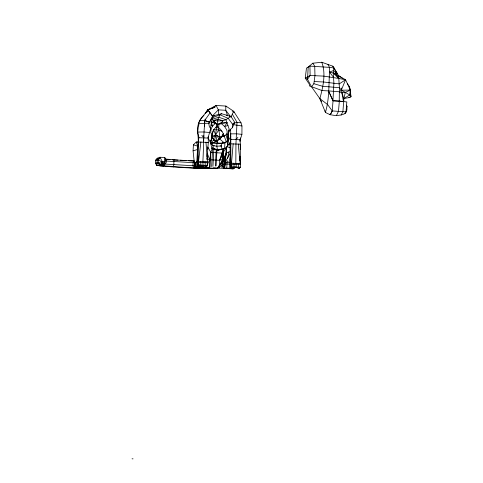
<?xml version="1.0" encoding="UTF-8"?>
<svg xmlns="http://www.w3.org/2000/svg" width="483" height="483" viewBox="0 0 483 483"><rect width="100%" height="100%" fill="white"/><g stroke="black" fill="none" stroke-linecap="round" stroke-linejoin="round"><path stroke-width="0.72" d="M327.975 64.487L329.484 67.366L329.466 72.124L333.222 73.03L338.613 75.789L339.404 87.707L339.235 101.146L346.824 101.943L346.039 111.911L344.983 113.608C338.867 116.421 331.109 116.047 325.433 112.376L319.867 98.647L311.529 86.807L307.538 79.284L308.184 67.113L312.779 63.213L321.799 62.247L332.841 66.207L338.613 75.789L340.286 77.171M235.396 167.245L239.163 168.332L240.456 167.287L240.214 139.865L241.917 134.334L241.959 125.985L241.023 122.857L233.706 111.313L225.899 106.055L216.136 105.493L213.184 107.612M195.023 162.511L194.721 166.659L193.085 150.835L197.529 149.488L198.108 162.469L195.627 162.33L195.102 162.831L194.721 166.659L204.605 167.196L205.341 166.955L205.414 165.597M210.854 131.853L210.884 129.51L212.49 126.16L215.285 123.37L215.973 123.394M332.841 66.207L333.898 67.952L333.222 73.03L337.394 73.706L333.56 70.494L329.466 72.124C328.766 85.557 329.34 99.42 325.433 112.376L325.113 110.969M205.372 113.541L207.793 109.834L214.875 107.256L207.793 109.834L210.087 112.883L204.695 120.515L204.394 126.407M232.317 114.157L237.026 122.35L235.946 143.735L235.831 163.399L236.253 164.389L236.109 167.064L230.536 167.855L229.956 143.819L230.789 139.509L230.367 133.9L236.38 133.803L241.917 134.334M205.13 119.096C203.415 133.109 203.717 147.472 202.866 161.594L203.059 165.258L201.701 165.693L197.74 165.319L197.879 162.674C196.581 152.519 199.702 141.899 197.372 132.046C197.336 125.707 198.767 119.494 203.923 115.328M212.719 133.827L210.727 141.29L211.222 142.364C216.426 142.364 223.738 145.123 227.578 140.402L228.435 131.279L232.444 127.639L232.552 124.24L228.248 118.371L219.898 114.773L212.115 117.9L208.771 123.521L209.429 126.932L210.503 127.898M212.109 135.735L212.206 133.326L213.558 129.716L217.247 126.039L217.972 119.174L219.898 114.773L221.619 113.734L230.971 116.457L234.678 122.296L232.444 127.639M203.597 141.187L203.82 135.548M239.803 160.761L239.997 156.244M240.286 149.47L240.516 144.2L229.956 143.819M193.085 150.835L193.399 144.828L196.261 141.978L198.284 142.087M194.74 163.212L194.395 166.762L195.41 166.43L195.627 162.33M196.261 141.978L197.704 146.15L196.557 166.496M197.74 165.319L198.706 164.999L198.525 161.352L200.904 141.887M199.352 166.617L199.431 165.138M200.451 165.337L200.379 166.701L199.358 166.913M200.886 165.12L200.699 161.473M202.932 165.47L202.86 166.84L201.828 167.046M218.636 114.58L218.316 109.858L216.136 105.493L207.793 109.834L212.417 115.962L212.864 117.284M205.239 165.373L205.04 161.708M205.969 142.171L207.557 162.813L207.418 165.494L201.743 165.784M209.368 167.359L209.767 159.776L210.823 152.447L212.466 147.744M212.345 117.369L212.417 115.962L210.087 112.883M210.069 166.846L210.823 152.447L207.925 147.182M211.681 166.526L212.665 147.804M212.943 166.381L213.86 148.915M215.364 166.092L216.251 149.15M216.112 165.88L216.97 149.488M219.258 167.903L219.656 160.32L223.46 148.384M221.878 167.492L222.633 153.105L223.557 148.359M222.663 167.13L223.647 148.414M222.699 166.913L223.659 148.643M226.605 148.178L226.37 152.676L223.454 168.229L224.281 167.987L224.498 163.918L231.309 164.292M225.211 166.267L226.231 146.868M230.451 168.313L230.802 161.684M231.786 167.052L231.713 168.416L231.158 168.652M233.18 143.686L231.496 163.163L231.906 164.154L231.768 166.828L230.536 167.855L231.768 166.828L240.456 167.287L234.448 167.48M233.941 166.949L234.08 164.274L233.663 163.284M213.444 167.806L232.891 168.869L234.189 168.555L234.261 167.19M238.282 167.166L238.421 164.51L237.992 163.52M224.112 163.912L217.441 168.398C197.221 168.476 176.923 167.71 156.842 165.415L157.216 158.279L159.976 157.247L164.781 157.512L166.212 159.65L166.043 162.825L164.389 164.794L161.551 165.675L156.842 165.415L155.429 163.32L155.598 160.205L157.216 158.279L159.909 158.424M164.781 157.512L163.972 164.154L162.065 164.099L161.527 163.302L161.594 162.113L162.21 161.376L164.009 161.479L164.546 162.276L164.48 163.465L163.864 164.202L164.389 164.794L159.583 164.534L156.842 165.415M162.21 161.376L162.173 164.051L159.583 164.534L158.152 162.397L158.321 159.215L159.976 157.247L162.21 161.376L162.173 162.143L161.594 162.113L158.321 159.215L155.598 160.205L158.46 160.362M343.721 101.557L343.878 98.55L345.357 92.344L350.332 90.086L349.457 86.656L347.368 83.662M345.882 112.297L346.848 109.997L347.035 106.532L346.546 105.161M211.946 137.649L212.109 134.666M206.972 156.54L207.165 153.606M207.461 149.199L207.605 146.995M211.476 139.871L210.322 141.278L211.783 148.269L218.31 150.219L224.559 148.71L224.957 142.823L226.756 141.827L227.928 140.414L228.115 133.682L228.58 132.747M206.984 159.71L208.306 142.407L208.185 136.683M321.799 62.247C326.182 73.959 322.94 86.976 319.867 98.647L327.649 104.6L332.238 110.915L330.257 114.833L329.992 114.405L330.257 114.833L332.238 110.915L333.035 100.736L328.5 90.901L322.07 90.581L309.446 85.914L309.247 84.096M217.676 142.576L216.97 143.433L216.855 146.192L217.519 150.056L221.202 149.386L221.709 143.596L224.957 142.823L222.204 142.733M225.833 106.761L225.899 106.055L225.724 110.281L227.608 115.576M226.352 141.809C224.166 136.834 223.436 131.213 218.708 127.772L218.926 123.763M214.446 142.467L210.413 142.334L212.236 143.276L213.703 149.126C218.274 149.428 224.233 150.521 227.372 146.289L227.928 140.414L227.578 140.402L226.002 134.817L227.227 132.372L226.817 130.005L224.637 126.528L221.365 123.557L220.671 123.533M211.554 139.128L212.037 134.666M311.529 86.807L313.865 83.704L314.97 75.529L314.717 66.153L312.779 63.213M198.978 124.952L198.652 123.533L197.716 131.853L198.911 137.552L198.175 141.839L198.145 161.491L197.897 166.569L196.889 166.774M212.152 137.136L212.315 135.759M335.48 72.106L335.311 73.368L338.806 78.469L345.587 79.755L350.332 90.086L350.936 96.721L348.871 97.638L343.878 98.55L341.855 92.694L341.264 87.942M210.944 129.565L210.401 128.375L212.695 115.932L221.619 113.734M197.945 165.252L198.525 161.352L207.213 161.829L206.809 161.962M238.234 143.97L240.16 163.64L231.496 163.163L230.796 167.794C230.789 154.892 230.934 142.117 230.62 129.281M223.538 133.688C222.917 137.232 219.336 138.814 216.952 141.072L214.633 140.994L216.233 129.794L217.247 126.039L218.708 127.772M216.07 127.687L216.499 125.025L215.871 123.231M194.492 166.732L194.854 164.54M223.454 168.229L233.313 168.766L223.454 168.229L223.871 166.007M224.565 162.3L226.37 152.676L230.717 151.529M227.372 146.289L228.248 141.67L228.115 133.682L224.034 136.121L221.788 136.369M227.191 160.652L226.762 168.144L226.225 168.38M227.608 158.49L228.851 152.018M230.584 154.977L229.075 162.203L229.455 164.19L229.238 168.283L228.694 168.513M197.879 162.674L198.525 161.352M210.715 128.442L207.998 138.06L198.616 137.709M221.957 131.285L218.902 129.885L213.558 129.716L211.753 136.828L214.633 140.994L216.952 141.072L219.868 137.087L222.953 135.524L224.034 136.121L222.796 136.079M230.717 164.48L231.031 163.296L231.496 163.163M207.195 111.971L207.817 109.834L199.763 120.515L198.652 123.533L209.073 123.231M239.894 141.471L240.443 137.957M228.435 131.279L229.141 128.955L225.893 119.706L218.823 117.248L212.134 119.301L217.398 124.554L227.088 122.616L224.637 126.528L227.97 125.514M341.095 115.123L342.912 111.615L343.679 101.466L332.944 100.772L328.5 90.901L339.265 91.782L341.3 90.206L345.587 79.755L338.613 75.789L340.322 76.96M230.765 141.441L222.633 153.105L219.656 160.32L209.767 159.776L206.959 158.774M336.512 115.383L338.486 111.295L339.344 101.104L332.944 100.772L333.904 83.076L333.222 73.03L338.806 78.469L323.888 76.121L310.134 75.487L305.25 78.119L308.842 83.499M232.245 111.235L233.706 111.313L230.928 117.013L225.724 110.281L218.316 109.858L212.417 115.962M214.204 115.932L212.695 115.932L208.771 123.521M221.365 123.557L222.784 120.72L225.893 119.706L230.971 116.457L229.721 116.373M225.996 154.512L222.76 160.875L217.441 168.398L205.553 167.746L209.767 159.776L207.382 153.624M225.76 155.019L222.76 160.875L224.794 160.127M222.337 155.121L219.656 160.32L225.283 158.847M218.407 139.835L219.868 137.087L218.902 129.885L217.247 126.039M228.809 132.276L230.119 129.909M230.596 152.67L223.864 164.407L225.078 164.474M226.859 152.598L217.441 168.398L225.525 158.937M344.983 113.608L346.039 111.911L332.238 110.915M161.594 162.113L162.234 162.862L164.033 162.964L166.212 159.65L165.186 159.595M228.042 140.909L230.814 136.592M205.287 113.698L207.817 109.834M218.902 129.885L215.617 134.648L211.753 136.828L214.633 140.994M211.457 140.354L210.322 141.278L211.282 144.58M215.792 141.036L216.112 140.65L216.155 141.181L217.139 140.782L221.341 137.528M162.36 164.709L161.551 165.675L196.859 168.247M163.864 164.202L166.043 162.825M230.789 139.509L236.054 139.46L237.884 137.383M225.368 158.17L222.76 160.875L224.806 160.042M228.586 144.779L229.534 143.831L230.101 145.033M232.552 124.24L234.678 122.296M211.222 142.364L213.981 139.859M224.498 163.918L223.864 164.407L226.913 162.089L231.236 162.324M195.102 162.831L198.127 160.507M199.388 120.774L204.72 120.521L210.051 122.32L204.695 120.515M198.272 123.787L198.676 123.533M343.878 98.55L349.632 94.988L350.332 90.086L341.3 90.206L339.404 87.707L322.656 86.294L313.865 83.704M309.923 66.111L306.47 68.103L305.25 78.119L307.538 79.284L310.134 75.487L309.923 66.111L329.484 67.366L333.898 67.952L334.339 68.664M197.372 132.046L204.08 131.992L209.713 132.523L211.699 133.242M333.306 68.26L333.898 67.952L337.394 73.706M211.005 125L212.49 126.16L211.415 122.145L215.285 123.37L217.398 124.554L222.077 122.139L227.088 122.616M197.801 142.026L208.306 142.407L207.901 142.588M348.871 97.638L350.936 96.721L350.41 93.122M161.986 164.661L163.109 164.16M172.159 159.776L194.124 160.93L193.073 162.825L192.952 165.904L193.846 167.981L212.091 168.41M345.224 79.912L345.587 79.755L339.259 83.885L323.489 81.989L314.288 81.542M239.834 140.016L240.214 139.865L236.054 139.46M173.349 166.937L173.85 164.775L173.922 159.74L165.295 159.034M198.561 165.397L199.606 165.053M206.392 165.796L207.418 165.494L198.706 164.999M234.158 123.105L237.026 122.35L241.023 122.857M239.671 163.767L240.16 163.64M239.163 168.332L238.222 167.565L239.556 167.239M339.265 91.782L341.855 92.694L345.357 92.344L349.632 94.988L350.936 96.721M211.415 122.145L214.337 121.909L217.398 124.554M194.45 165.814L164.896 164.057L163.574 166.025L159.716 165.923M194.571 162.759L165.766 161.014M215.152 120.496L213.395 120.442L217.972 119.174L222.784 120.72L217.785 120.937L213.395 120.442L215.285 123.37M212.695 115.932L213.999 115.968M229.66 116.421L230.971 116.457M221.021 120.665L222.784 120.72M212.236 143.276L221.709 143.596M214.277 145.715L212.84 145.667L216.855 146.192L221.498 145.963L220.055 145.914M213.045 148.317L211.783 148.269L218.31 150.219M222.663 148.649L224.559 148.71M213.703 149.126L215.949 149.205M218.95 149.307L221.202 149.386M132.064 458.808L133.036 458.85M197.849 166.919L194.395 166.762L206.609 167.432M205.341 166.955L195.41 166.43M210.823 152.447L222.633 153.105M198.845 162.336L207.557 162.813M231.906 164.154L240.594 164.631M163.966 162.246L164.546 162.276M161.527 163.302L162.107 163.332L162.173 164.051L161.527 163.302L158.152 162.397L155.429 163.32L159.638 163.55M163.906 163.435L164.48 163.465M234.189 168.555L224.281 167.987M230.367 133.9L230.802 133.924M173.59 159.885L178.004 160.133M180.213 160.259L186.094 160.585M188.304 160.712L194.19 161.044M166.442 159.33L170.016 159.607M241.959 125.985L233.416 124.656M205.553 167.746L209.079 168.048M227.372 146.874L230.137 147.641M193.399 144.828L197.704 146.15M207.871 167.764L209.254 168.253M346.214 109.707L346.848 109.997M341.3 90.206L345.357 92.344M238.222 167.565L239.435 168.265M341.457 77.739L342.592 78.518M226.292 115.093L227.324 115.86M219.403 138.687L224.148 142.793M346.504 106.012L347.035 106.532M201.858 135.361L203.76 137.655M329.466 72.124L333.729 77.515M206.573 165.935L207.666 167.861M319.867 98.647L321.587 101.732M212.381 137.238L213.673 139.678M222.234 134.129L222.953 135.524M208.082 137.872L211.385 144.441M213.558 129.716L215.617 134.648L216.952 141.072M233.706 111.313L234.14 112.672M341.855 92.694L343.467 101.551M350.09 90.967L349.457 86.656L349.644 88.86M217 135.445L217.133 137.003L219.868 137.087L215.617 134.648L215.732 136.055M217.139 140.782L217.326 143.004M214.355 135.361L214.482 136.912L211.753 136.828L212.206 133.326"/></g></svg>
